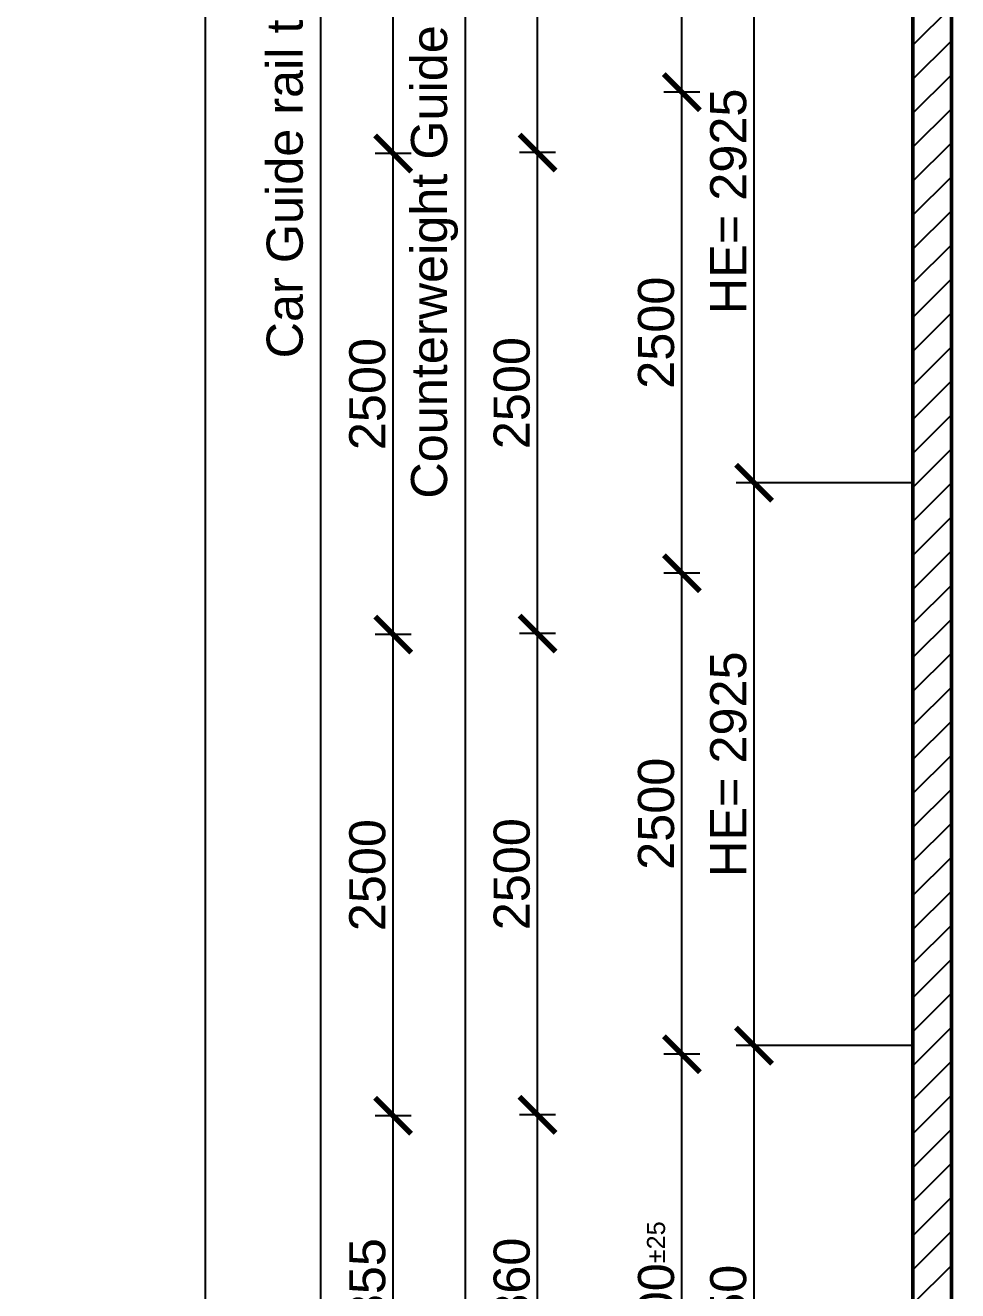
# Model space of a CAD drawing. Header units: millimetres. Extents: x -2854 to 202754, y -48725 to 27067.
# Drawn here: x 33469 to 38312, y 4903 to 11479 of the extents above; entities that cross this region are included whole.
import ezdxf

# ---------------------------------------------------------------- set-up
doc = ezdxf.new("R2010")
doc.units = ezdxf.units.MM
for name, color, linetype, lineweight in [('AM_5', 3, 'Continuous', 25), ('AM_8', 1, 'Continuous', 25), ('LDShaft-AM_0', 7, 'Continuous', 50), ('LDShaft-AM_5', 3, 'Continuous', 25)]:
    doc.layers.add(name, color=color, linetype=linetype, lineweight=lineweight)
doc.layers.add('AM_VIEWS', color=1, linetype='Continuous', lineweight=25, plot=False)
doc.styles.add('LD', font='ARIALUNI.ttf')
doc.dimstyles.new('LIFT', dxfattribs={"dimtxt": 2.5, "dimasz": 2.5, "dimexe": 1.25, "dimexo": 0, "dimgap": 0.5, "dimtad": 1, "dimdec": 0, "dimzin": 1, "dimdsep": 46, "dimtxsty": 'LD', "dimblk": 'ARCHTICK', "dimcen": 0, "dimdle": 1, "dimclrd": 3, "dimclre": 3, "dimclrt": 4, "dimadec": 0, "dimazin": 0, "dimtp": 0.1, "dimtm": 0.1, "dimtfac": 0.71, "dimtdec": 0, "dimtix": 1, "dimtmove": 0, "dimatfit": 3, "dimfxl": 1, "dimtolj": 1, "dimarcsym": 0})

# ---------------------------------------------------------------- blocks, each defined once
blk = doc.blocks.new('LD_20260610085845_0000000C')
at = {"layer": 'LDShaft-AM_0'}
for p, q in [((-1900, 24391), (-1900, 0)), ((-1700, 0), (-1700, 24191))]:
    blk.add_line(p, q, dxfattribs=at)
blk = doc.blocks.new('LD_20260610085845_000000B8')
at = {"layer": 'AM_8'}
for p, q in [((-1900, 9944), (-1700, 10144)), ((-1900, 9767.3), (-1700, 9967.3)), ((-1900, 9590.5), (-1700, 9790.5)), ((-1900, 9413.7), (-1700, 9613.7)), ((-1900, 9236.9), (-1700, 9436.9)), ((-1900, 9060.2), (-1700, 9260.2)), ((-1900, 8883.4), (-1700, 9083.4)), ((-1900, 8706.6), (-1700, 8906.6)), ((-1900, 8529.8), (-1700, 8729.8)), ((-1900, 8353), (-1700, 8553)), ((-1900, 8176.3), (-1700, 8376.3)), ((-1900, 7999.5), (-1700, 8199.5)), ((-1900, 7822.7), (-1700, 8022.7)), ((-1900, 7645.9), (-1700, 7845.9)), ((-1900, 7469.2), (-1700, 7669.2)), ((-1900, 7292.4), (-1700, 7492.4)), ((-1900, 7115.6), (-1700, 7315.6)), ((-1900, 6938.8), (-1700, 7138.8)), ((-1900, 6762.1), (-1700, 6962.1)), ((-1900, 6585.3), (-1700, 6785.3)), ((-1900, 6408.5), (-1700, 6608.5)), ((-1900, 6231.7), (-1700, 6431.7)), ((-1900, 6055), (-1700, 6255)), ((-1900, 5878.2), (-1700, 6078.2)), ((-1900, 5701.4), (-1700, 5901.4)), ((-1900, 5524.6), (-1700, 5724.6)), ((-1900, 5347.8), (-1700, 5547.8)), ((-1900, 5171.1), (-1700, 5371.1)), ((-1900, 4994.3), (-1700, 5194.3)), ((-1900, 4817.5), (-1700, 5017.5)), ((-1900, 4640.7), (-1700, 4840.7)), ((-1900, 4464), (-1700, 4664)), ((-1900, 4287.2), (-1700, 4487.2)), ((-1900, 4110.4), (-1700, 4310.4)), ((-1900, 3933.6), (-1700, 4133.6)), ((-1900, 3756.9), (-1700, 3956.9)), ((-1900, 3580.1), (-1700, 3780.1)), ((-1900, 3403.3), (-1700, 3603.3))]:
    blk.add_line(p, q, dxfattribs=at)
blk = doc.blocks.new('_ArchTick')
at = {"color": 0, "linetype": 'ByBlock', "const_width": 0.15}
blk.add_lwpolyline([(-0.5, -0.5), (0.5, 0.5)], dxfattribs=at)
blk = doc.blocks.new('*D2780')
at = {"layer": 'Defpoints', "color": 0, "transparency": 16777216}
for p in [(37254.9, 9101.2), (38079.9, 9101.2), (38079.9, 6176.2)]:
    blk.add_point(p, dxfattribs=at)
at = {"layer": 'LDShaft-AM_5', "color": 3, "lineweight": -2, "transparency": 16777216}
for p, q in [((37254.9, 6101.2), (37254.9, 9176.2)), ((38079.9, 9101.2), (37161.2, 9101.2)), ((38079.9, 6176.2), (37161.2, 6176.2))]:
    blk.add_line(p, q, dxfattribs=at)
at = {"layer": 'LDShaft-AM_5', "color": 3, "lineweight": -2, "transparency": 16777216, "xscale": 187.5, "yscale": 187.5, "zscale": 187.5}
for p, rotation in [((37254.9, 9101.2), 90), ((37254.9, 6176.2), 270)]:
    blk.add_blockref('_ArchTick', p, dxfattribs=dict(at, rotation=rotation))
at = {"layer": 'LDShaft-AM_5', "color": 4, "transparency": 16777216, "insert": (37121.6, 7638.7), "char_height": 187.5, "attachment_point": 5, "rotation": 90, "style": 'LD'}
blk.add_mtext('\\A1;HE= 2925', dxfattribs=at)
blk = doc.blocks.new('*D2783')
at = {"layer": 'Defpoints', "color": 0, "transparency": 16777216}
for p in [(37254.9, 6176.2), (38079.9, 6176.2), (38079.9, 2726.2)]:
    blk.add_point(p, dxfattribs=at)
at = {"layer": 'LDShaft-AM_5', "color": 3, "lineweight": -2, "transparency": 16777216}
for p, q in [((37254.9, 2651.2), (37254.9, 6251.2)), ((38079.9, 6176.2), (37161.2, 6176.2)), ((38079.9, 2726.2), (37161.2, 2726.2))]:
    blk.add_line(p, q, dxfattribs=at)
at = {"layer": 'LDShaft-AM_5', "color": 3, "lineweight": -2, "transparency": 16777216, "xscale": 187.5, "yscale": 187.5, "zscale": 187.5}
for p, rotation in [((37254.9, 6176.2), 90), ((37254.9, 2726.2), 270)]:
    blk.add_blockref('_ArchTick', p, dxfattribs=dict(at, rotation=rotation))
at = {"layer": 'LDShaft-AM_5', "color": 4, "transparency": 16777216, "insert": (37121.6, 4451.2), "char_height": 187.5, "attachment_point": 5, "rotation": 90, "style": 'LD'}
blk.add_mtext('\\A1;HE= 3450', dxfattribs=at)
blk = doc.blocks.new('*D2784')
at = {"layer": 'Defpoints', "color": 0, "transparency": 16777216}
for p in [(37254.9, 12026.2), (38079.9, 12026.2), (38079.9, 9101.2)]:
    blk.add_point(p, dxfattribs=at)
at = {"layer": 'LDShaft-AM_5', "color": 3, "lineweight": -2, "transparency": 16777216}
for p, q in [((37254.9, 9026.2), (37254.9, 12101.2)), ((38079.9, 12026.2), (37161.2, 12026.2)), ((38079.9, 9101.2), (37161.2, 9101.2))]:
    blk.add_line(p, q, dxfattribs=at)
at = {"layer": 'LDShaft-AM_5', "color": 3, "lineweight": -2, "transparency": 16777216, "xscale": 187.5, "yscale": 187.5, "zscale": 187.5}
for p, rotation in [((37254.9, 12026.2), 90), ((37254.9, 9101.2), 270)]:
    blk.add_blockref('_ArchTick', p, dxfattribs=dict(at, rotation=rotation))
at = {"layer": 'LDShaft-AM_5', "color": 4, "transparency": 16777216, "insert": (37121.6, 10563.7), "char_height": 187.5, "attachment_point": 5, "rotation": 90, "style": 'LD'}
blk.add_mtext('\\A1;HE= 2925', dxfattribs=at)
blk = doc.blocks.new('*D2786')
at = {"layer": 'Defpoints', "color": 0, "transparency": 16777216}
for p in [(36879.9, 13631.2), (36973.7, 13631.2), (36973.7, 11131.2)]:
    blk.add_point(p, dxfattribs=at)
at = {"layer": 'LDShaft-AM_5', "color": 3, "lineweight": -2, "transparency": 16777216}
for p, q in [((36879.9, 11056.2), (36879.9, 13706.2)), ((36973.7, 13631.2), (36786.2, 13631.2)), ((36973.7, 11131.2), (36786.2, 11131.2))]:
    blk.add_line(p, q, dxfattribs=at)
at = {"layer": 'LDShaft-AM_5', "color": 3, "lineweight": -2, "transparency": 16777216, "xscale": 187.5, "yscale": 187.5, "zscale": 187.5}
for p, rotation in [((36879.9, 13631.2), 90), ((36879.9, 11131.2), 270)]:
    blk.add_blockref('_ArchTick', p, dxfattribs=dict(at, rotation=rotation))
at = {"layer": 'LDShaft-AM_5', "color": 4, "transparency": 16777216, "insert": (36746.6, 12381.2), "char_height": 187.5, "attachment_point": 5, "rotation": 90, "style": 'LD'}
blk.add_mtext('\\A1;2500', dxfattribs=at)
blk = doc.blocks.new('*D2787')
at = {"layer": 'Defpoints', "color": 0, "transparency": 16777216}
for p in [(36879.9, 8631.2), (36973.7, 8631.2), (36973.7, 6131.2)]:
    blk.add_point(p, dxfattribs=at)
at = {"layer": 'LDShaft-AM_5', "color": 3, "lineweight": -2, "transparency": 16777216}
for p, q in [((36879.9, 6056.2), (36879.9, 8706.2)), ((36973.7, 8631.2), (36786.2, 8631.2)), ((36973.7, 6131.2), (36786.2, 6131.2))]:
    blk.add_line(p, q, dxfattribs=at)
at = {"layer": 'LDShaft-AM_5', "color": 3, "lineweight": -2, "transparency": 16777216, "xscale": 187.5, "yscale": 187.5, "zscale": 187.5}
for p, rotation in [((36879.9, 8631.2), 90), ((36879.9, 6131.2), 270)]:
    blk.add_blockref('_ArchTick', p, dxfattribs=dict(at, rotation=rotation))
at = {"layer": 'LDShaft-AM_5', "color": 4, "transparency": 16777216, "insert": (36746.6, 7381.2), "char_height": 187.5, "attachment_point": 5, "rotation": 90, "style": 'LD'}
blk.add_mtext('\\A1;2500', dxfattribs=at)
blk = doc.blocks.new('*D2789')
at = {"layer": 'Defpoints', "color": 0, "transparency": 16777216}
for p in [(36879.9, 11131.2), (36973.7, 11131.2), (36973.7, 8631.2)]:
    blk.add_point(p, dxfattribs=at)
at = {"layer": 'LDShaft-AM_5', "color": 3, "lineweight": -2, "transparency": 16777216}
for p, q in [((36879.9, 8556.2), (36879.9, 11206.2)), ((36973.7, 11131.2), (36786.2, 11131.2)), ((36973.7, 8631.2), (36786.2, 8631.2))]:
    blk.add_line(p, q, dxfattribs=at)
at = {"layer": 'LDShaft-AM_5', "color": 3, "lineweight": -2, "transparency": 16777216, "xscale": 187.5, "yscale": 187.5, "zscale": 187.5}
for p, rotation in [((36879.9, 11131.2), 90), ((36879.9, 8631.2), 270)]:
    blk.add_blockref('_ArchTick', p, dxfattribs=dict(at, rotation=rotation))
at = {"layer": 'LDShaft-AM_5', "color": 4, "transparency": 16777216, "insert": (36746.6, 9881.2), "char_height": 187.5, "attachment_point": 5, "rotation": 90, "style": 'LD'}
blk.add_mtext('\\A1;2500', dxfattribs=at)
blk = doc.blocks.new('*D2791')
at = {"layer": 'Defpoints', "color": 0, "transparency": 16777216}
for p in [(36879.9, 6131.2), (36973.7, 6131.2), (36973.7, 3631.2)]:
    blk.add_point(p, dxfattribs=at)
at = {"layer": 'LDShaft-AM_5', "color": 3, "lineweight": -2, "transparency": 16777216}
for p, q in [((36879.9, 3556.2), (36879.9, 6206.2)), ((36973.7, 6131.2), (36786.2, 6131.2)), ((36973.7, 3631.2), (36786.2, 3631.2))]:
    blk.add_line(p, q, dxfattribs=at)
at = {"layer": 'LDShaft-AM_5', "color": 3, "lineweight": -2, "transparency": 16777216, "xscale": 187.5, "yscale": 187.5, "zscale": 187.5}
for p, rotation in [((36879.9, 6131.2), 90), ((36879.9, 3631.2), 270)]:
    blk.add_blockref('_ArchTick', p, dxfattribs=dict(at, rotation=rotation))
at = {"layer": 'LDShaft-AM_5', "color": 4, "transparency": 16777216, "insert": (36746.6, 4881.2), "char_height": 187.5, "attachment_point": 5, "rotation": 90, "style": 'LD'}
blk.add_mtext('\\A1;2500\\H0.5x;\\S±25 ', dxfattribs=at)
blk = doc.blocks.new('*D2797')
at = {"layer": 'Defpoints', "color": 0, "transparency": 16777216}
for p in [(35379.9, 5812.2), (35473.7, 5812.2), (35473.7, 3957.2)]:
    blk.add_point(p, dxfattribs=at)
at = {"layer": 'LDShaft-AM_5', "color": 3, "lineweight": -2, "transparency": 16777216}
for p, q in [((35379.9, 3882.2), (35379.9, 5887.2)), ((35473.7, 5812.2), (35286.2, 5812.2)), ((35473.7, 3957.2), (35286.2, 3957.2))]:
    blk.add_line(p, q, dxfattribs=at)
at = {"layer": 'LDShaft-AM_5', "color": 3, "lineweight": -2, "transparency": 16777216, "xscale": 187.5, "yscale": 187.5, "zscale": 187.5}
for p, rotation in [((35379.9, 5812.2), 90), ((35379.9, 3957.2), 270)]:
    blk.add_blockref('_ArchTick', p, dxfattribs=dict(at, rotation=rotation))
at = {"layer": 'LDShaft-AM_5', "color": 4, "transparency": 16777216, "insert": (35246.6, 4884.7), "char_height": 187.5, "attachment_point": 5, "rotation": 90, "style": 'LD'}
blk.add_mtext('\\A1;1855', dxfattribs=at)
blk = doc.blocks.new('*D2799')
at = {"layer": 'Defpoints', "color": 0, "transparency": 16777216}
for p in [(35379.9, 8312.2), (35473.7, 8312.2), (35473.7, 5812.2)]:
    blk.add_point(p, dxfattribs=at)
at = {"layer": 'LDShaft-AM_5', "color": 3, "lineweight": -2, "transparency": 16777216}
for p, q in [((35379.9, 5737.2), (35379.9, 8387.2)), ((35473.7, 8312.2), (35286.2, 8312.2)), ((35473.7, 5812.2), (35286.2, 5812.2))]:
    blk.add_line(p, q, dxfattribs=at)
at = {"layer": 'LDShaft-AM_5', "color": 3, "lineweight": -2, "transparency": 16777216, "xscale": 187.5, "yscale": 187.5, "zscale": 187.5}
for p, rotation in [((35379.9, 8312.2), 90), ((35379.9, 5812.2), 270)]:
    blk.add_blockref('_ArchTick', p, dxfattribs=dict(at, rotation=rotation))
at = {"layer": 'LDShaft-AM_5', "color": 4, "transparency": 16777216, "insert": (35246.6, 7062.2), "char_height": 187.5, "attachment_point": 5, "rotation": 90, "style": 'LD'}
blk.add_mtext('\\A1;2500', dxfattribs=at)
blk = doc.blocks.new('*D2800')
at = {"layer": 'AM_5', "color": 3, "lineweight": -2, "transparency": 16777216}
for p, q in [((35004.9, 1382.2), (35004.9, 24453.2)), ((39064.9, 24378.2), (34911.2, 24378.2)), ((39064.9, 1457.2), (34911.2, 1457.2))]:
    blk.add_line(p, q, dxfattribs=at)
at = {"layer": 'Defpoints', "color": 0, "transparency": 16777216}
for p in [(35004.9, 24378.2), (39064.9, 24378.2), (39064.9, 1457.2)]:
    blk.add_point(p, dxfattribs=at)
at = {"layer": 'AM_5', "color": 3, "lineweight": -2, "transparency": 16777216, "xscale": 187.5, "yscale": 187.5, "zscale": 187.5}
for p, rotation in [((35004.9, 24378.2), 90), ((35004.9, 1457.2), 270)]:
    blk.add_blockref('_ArchTick', p, dxfattribs=dict(at, rotation=rotation))
at = {"layer": 'AM_5', "color": 4, "transparency": 16777216, "insert": (34844.6, 12917.7), "char_height": 187.5, "attachment_point": 5, "rotation": 90, "style": 'LD'}
blk.add_mtext('\\A1;Car Guide rail track length (T75-3/B 75/62/10) = 22921', dxfattribs=at)
blk = doc.blocks.new('*D2801')
at = {"layer": 'Defpoints', "color": 0, "transparency": 16777216}
for p in [(35379.9, 10812.2), (35473.7, 10812.2), (35473.7, 8312.2)]:
    blk.add_point(p, dxfattribs=at)
at = {"layer": 'LDShaft-AM_5', "color": 3, "lineweight": -2, "transparency": 16777216}
for p, q in [((35379.9, 8237.2), (35379.9, 10887.2)), ((35473.7, 10812.2), (35286.2, 10812.2)), ((35473.7, 8312.2), (35286.2, 8312.2))]:
    blk.add_line(p, q, dxfattribs=at)
at = {"layer": 'LDShaft-AM_5', "color": 3, "lineweight": -2, "transparency": 16777216, "xscale": 187.5, "yscale": 187.5, "zscale": 187.5}
for p, rotation in [((35379.9, 10812.2), 90), ((35379.9, 8312.2), 270)]:
    blk.add_blockref('_ArchTick', p, dxfattribs=dict(at, rotation=rotation))
at = {"layer": 'LDShaft-AM_5', "color": 4, "transparency": 16777216, "insert": (35246.6, 9562.2), "char_height": 187.5, "attachment_point": 5, "rotation": 90, "style": 'LD'}
blk.add_mtext('\\A1;2500', dxfattribs=at)
blk = doc.blocks.new('*D2802')
at = {"layer": 'Defpoints', "color": 0, "transparency": 16777216}
for p in [(35379.9, 13312.2), (35473.7, 13312.2), (35473.7, 10812.2)]:
    blk.add_point(p, dxfattribs=at)
at = {"layer": 'LDShaft-AM_5', "color": 3, "lineweight": -2, "transparency": 16777216}
for p, q in [((35379.9, 10737.2), (35379.9, 13387.2)), ((35473.7, 13312.2), (35286.2, 13312.2)), ((35473.7, 10812.2), (35286.2, 10812.2))]:
    blk.add_line(p, q, dxfattribs=at)
at = {"layer": 'LDShaft-AM_5', "color": 3, "lineweight": -2, "transparency": 16777216, "xscale": 187.5, "yscale": 187.5, "zscale": 187.5}
for p, rotation in [((35379.9, 13312.2), 90), ((35379.9, 10812.2), 270)]:
    blk.add_blockref('_ArchTick', p, dxfattribs=dict(at, rotation=rotation))
at = {"layer": 'LDShaft-AM_5', "color": 4, "transparency": 16777216, "insert": (35246.6, 12062.2), "char_height": 187.5, "attachment_point": 5, "rotation": 90, "style": 'LD'}
blk.add_mtext('\\A1;2500', dxfattribs=at)
blk = doc.blocks.new('*D2817')
at = {"layer": 'Defpoints', "color": 0, "transparency": 16777216}
for p in [(36129.9, 10817.2), (36223.7, 10817.2), (36223.7, 8317.2)]:
    blk.add_point(p, dxfattribs=at)
at = {"layer": 'LDShaft-AM_5', "color": 3, "lineweight": -2, "transparency": 16777216}
for p, q in [((36129.9, 8242.2), (36129.9, 10892.2)), ((36223.7, 10817.2), (36036.2, 10817.2)), ((36223.7, 8317.2), (36036.2, 8317.2))]:
    blk.add_line(p, q, dxfattribs=at)
at = {"layer": 'LDShaft-AM_5', "color": 3, "lineweight": -2, "transparency": 16777216, "xscale": 187.5, "yscale": 187.5, "zscale": 187.5}
for p, rotation in [((36129.9, 10817.2), 90), ((36129.9, 8317.2), 270)]:
    blk.add_blockref('_ArchTick', p, dxfattribs=dict(at, rotation=rotation))
at = {"layer": 'LDShaft-AM_5', "color": 4, "transparency": 16777216, "insert": (35996.6, 9567.2), "char_height": 187.5, "attachment_point": 5, "rotation": 90, "style": 'LD'}
blk.add_mtext('\\A1;2500', dxfattribs=at)
blk = doc.blocks.new('*D2818')
at = {"layer": 'AM_5', "color": 3, "lineweight": -2, "transparency": 16777216}
for p, q in [((35754.9, 1382.2), (35754.9, 24262.2)), ((39618.9, 24187.2), (35661.2, 24187.2)), ((39618.9, 1457.2), (35661.2, 1457.2))]:
    blk.add_line(p, q, dxfattribs=at)
at = {"layer": 'Defpoints', "color": 0, "transparency": 16777216}
for p in [(35754.9, 24187.2), (39618.9, 24187.2), (39618.9, 1457.2)]:
    blk.add_point(p, dxfattribs=at)
at = {"layer": 'AM_5', "color": 3, "lineweight": -2, "transparency": 16777216, "xscale": 187.5, "yscale": 187.5, "zscale": 187.5}
for p, rotation in [((35754.9, 24187.2), 90), ((35754.9, 1457.2), 270)]:
    blk.add_blockref('_ArchTick', p, dxfattribs=dict(at, rotation=rotation))
at = {"layer": 'AM_5', "color": 4, "transparency": 16777216, "insert": (35594.6, 12822.2), "char_height": 187.5, "attachment_point": 5, "rotation": 90, "style": 'LD'}
blk.add_mtext('\\A1;Counterweight Guide rail track length (T75-3/B 75/62/10) = 22730', dxfattribs=at)
blk = doc.blocks.new('*D2819')
at = {"layer": 'Defpoints', "color": 0, "transparency": 16777216}
for p in [(36129.9, 13317.2), (36223.7, 13317.2), (36223.7, 10817.2)]:
    blk.add_point(p, dxfattribs=at)
at = {"layer": 'LDShaft-AM_5', "color": 3, "lineweight": -2, "transparency": 16777216}
for p, q in [((36129.9, 10742.2), (36129.9, 13392.2)), ((36223.7, 13317.2), (36036.2, 13317.2)), ((36223.7, 10817.2), (36036.2, 10817.2))]:
    blk.add_line(p, q, dxfattribs=at)
at = {"layer": 'LDShaft-AM_5', "color": 3, "lineweight": -2, "transparency": 16777216, "xscale": 187.5, "yscale": 187.5, "zscale": 187.5}
for p, rotation in [((36129.9, 13317.2), 90), ((36129.9, 10817.2), 270)]:
    blk.add_blockref('_ArchTick', p, dxfattribs=dict(at, rotation=rotation))
at = {"layer": 'LDShaft-AM_5', "color": 4, "transparency": 16777216, "insert": (35996.6, 12067.2), "char_height": 187.5, "attachment_point": 5, "rotation": 90, "style": 'LD'}
blk.add_mtext('\\A1;2500', dxfattribs=at)
blk = doc.blocks.new('*D2823')
at = {"layer": 'Defpoints', "color": 0, "transparency": 16777216}
for p in [(36129.9, 5817.2), (36223.7, 5817.2), (36223.7, 3957.2)]:
    blk.add_point(p, dxfattribs=at)
at = {"layer": 'LDShaft-AM_5', "color": 3, "lineweight": -2, "transparency": 16777216}
for p, q in [((36129.9, 3882.2), (36129.9, 5892.2)), ((36223.7, 5817.2), (36036.2, 5817.2)), ((36223.7, 3957.2), (36036.2, 3957.2))]:
    blk.add_line(p, q, dxfattribs=at)
at = {"layer": 'LDShaft-AM_5', "color": 3, "lineweight": -2, "transparency": 16777216, "xscale": 187.5, "yscale": 187.5, "zscale": 187.5}
for p, rotation in [((36129.9, 5817.2), 90), ((36129.9, 3957.2), 270)]:
    blk.add_blockref('_ArchTick', p, dxfattribs=dict(at, rotation=rotation))
at = {"layer": 'LDShaft-AM_5', "color": 4, "transparency": 16777216, "insert": (35996.6, 4887.2), "char_height": 187.5, "attachment_point": 5, "rotation": 90, "style": 'LD'}
blk.add_mtext('\\A1;1860', dxfattribs=at)
blk = doc.blocks.new('*D2824')
at = {"layer": 'Defpoints', "color": 0, "transparency": 16777216}
for p in [(36129.9, 8317.2), (36223.7, 8317.2), (36223.7, 5817.2)]:
    blk.add_point(p, dxfattribs=at)
at = {"layer": 'LDShaft-AM_5', "color": 3, "lineweight": -2, "transparency": 16777216}
for p, q in [((36129.9, 5742.2), (36129.9, 8392.2)), ((36223.7, 8317.2), (36036.2, 8317.2)), ((36223.7, 5817.2), (36036.2, 5817.2))]:
    blk.add_line(p, q, dxfattribs=at)
at = {"layer": 'LDShaft-AM_5', "color": 3, "lineweight": -2, "transparency": 16777216, "xscale": 187.5, "yscale": 187.5, "zscale": 187.5}
for p, rotation in [((36129.9, 8317.2), 90), ((36129.9, 5817.2), 270)]:
    blk.add_blockref('_ArchTick', p, dxfattribs=dict(at, rotation=rotation))
at = {"layer": 'LDShaft-AM_5', "color": 4, "transparency": 16777216, "insert": (35996.6, 7067.2), "char_height": 187.5, "attachment_point": 5, "rotation": 90, "style": 'LD'}
blk.add_mtext('\\A1;2500', dxfattribs=at)

msp = doc.modelspace()

# ---------------------------------------------------------------- linework, layer by layer
at = {"layer": 'AM_VIEWS'}
msp.add_lwpolyline([(34404.9, 26947.2), (42498.7, 26947.2), (42498.7, -560.8), (34404.9, -560.8)], close=True, dxfattribs=at)

# ---------------------------------------------------------------- block references
for name in ['LD_20260610085845_0000000C', 'LD_20260610085845_000000B8']:
    msp.add_blockref(name, (39979.9, 1431.2))

# ---------------------------------------------------------------- dimensions: what is measured, and where the dimension line sits
at = {"layer": 'AM_5'}
for base, p1, p2, text, picture, middle in [((35004.9, 24378.2), (39064.9, 1457.2), (39064.9, 24378.2), 'Car Guide rail track length (T75-3/B 75/62/10) = <>', '*D2800', (34844.6, 12917.7)), ((35754.9, 24187.2), (39618.9, 1457.2), (39618.9, 24187.2), 'Counterweight Guide rail track length (T75-3/B 75/62/10) = <>', '*D2818', (35594.6, 12822.2))]:
    dim = msp.add_linear_dim(base=base, p1=p1, p2=p2, angle=90, text=text, dimstyle='LIFT', override={"dimscale": 75, "dimtxt": 2.5, "dimtix": 1}, dxfattribs=at)
    dim.commit()
    dim.dimension.update_dxf_attribs({"geometry": picture, "text_midpoint": middle})
at = {"layer": 'LDShaft-AM_5'}
for base, p1, p2, picture, middle in [((36879.9, 13631.2), (36973.7, 11131.2), (36973.7, 13631.2), '*D2786', (36746.6, 12381.2)), ((35379.9, 13312.2), (35473.7, 10812.2), (35473.7, 13312.2), '*D2802', (35246.6, 12062.2)), ((36129.9, 13317.2), (36223.7, 10817.2), (36223.7, 13317.2), '*D2819', (35996.6, 12067.2)), ((36879.9, 11131.2), (36973.7, 8631.2), (36973.7, 11131.2), '*D2789', (36746.6, 9881.2)), ((36129.9, 10817.2), (36223.7, 8317.2), (36223.7, 10817.2), '*D2817', (35996.6, 9567.2)), ((35379.9, 10812.2), (35473.7, 8312.2), (35473.7, 10812.2), '*D2801', (35246.6, 9562.2)), ((36879.9, 8631.2), (36973.7, 6131.2), (36973.7, 8631.2), '*D2787', (36746.6, 7381.2)), ((36129.9, 8317.2), (36223.7, 5817.2), (36223.7, 8317.2), '*D2824', (35996.6, 7067.2)), ((35379.9, 8312.2), (35473.7, 5812.2), (35473.7, 8312.2), '*D2799', (35246.6, 7062.2)), ((36129.9, 5817.2), (36223.7, 3957.2), (36223.7, 5817.2), '*D2823', (35996.6, 4887.2)), ((35379.9, 5812.2), (35473.7, 3957.2), (35473.7, 5812.2), '*D2797', (35246.6, 4884.7))]:
    dim = msp.add_linear_dim(base=base, p1=p1, p2=p2, angle=90, dimstyle='LIFT', override={"dimscale": 75, "dimtxt": 2.5, "dimtix": 1}, dxfattribs=at)
    dim.commit()
    dim.dimension.update_dxf_attribs({"geometry": picture, "text_midpoint": middle})
for base, p1, p2, text, picture, middle in [((37254.9, 12026.2), (38079.9, 9101.2), (38079.9, 12026.2), 'HE= <>', '*D2784', (37121.6, 10563.7)), ((37254.9, 9101.2), (38079.9, 6176.2), (38079.9, 9101.2), 'HE= <>', '*D2780', (37121.6, 7638.7)), ((37254.9, 6176.2), (38079.9, 2726.2), (38079.9, 6176.2), 'HE= <>', '*D2783', (37121.6, 4451.2)), ((36879.9, 6131.2), (36973.7, 3631.2), (36973.7, 6131.2), '<>\\H0.5x;\\S±25 ', '*D2791', (36746.6, 4881.2))]:
    dim = msp.add_linear_dim(base=base, p1=p1, p2=p2, angle=90, text=text, dimstyle='LIFT', override={"dimscale": 75, "dimtxt": 2.5, "dimtix": 1}, dxfattribs=at)
    dim.commit()
    dim.dimension.update_dxf_attribs({"geometry": picture, "text_midpoint": middle})

doc.saveas('drawing.dxf')
